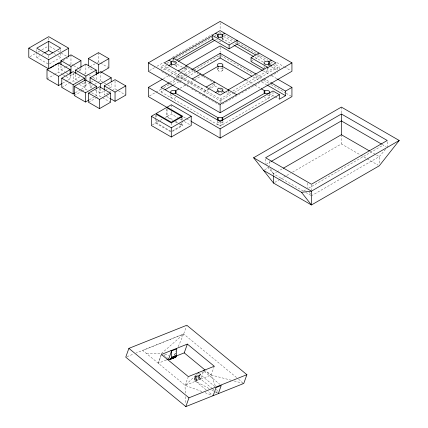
<?xml version="1.0" encoding="UTF-8"?>
<svg xmlns="http://www.w3.org/2000/svg" width="428" height="428" viewBox="0 0 428 428"><rect width="100%" height="100%" fill="white"/><g stroke="black" fill="none" stroke-linecap="round" stroke-linejoin="round"><path stroke-width="0.32" stroke-dasharray="2.14 1.6" d="M206.13 389.897L195.596 381.23C193.098 378.898 195.361 375.511 197.656 374.029M212.315 388.635L200.775 379.138C198.244 376.843 200.561 373.425 202.824 371.964M166.235 360.039L158.28 363.238L161.677 353.314L183.666 334.022L186.351 326.494M158.28 363.238L161.41 354.464M174.528 355.096L176.085 350.741M188.336 376.613L185.014 385.468L185.324 393.391M236.566 377.544L183.666 334.022L142.668 350.398L185.201 385.393L195.596 381.23L198.282 373.714M209.008 388.517L195.596 381.23L200.775 379.138L203.674 371.023M214.289 366.245L211.154 375.024L215.461 386.163M174.635 355.154L175.924 352.132M178.246 346.701L183.666 334.022L136.024 353.052M385.569 149.329L379.272 156.6L311.456 195.756M198.244 372.927L185.201 385.393L201.973 391.561M178.246 74.739L179.674 73.472M181.584 71.776L186.822 67.116L186.822 69.785L182.248 72.428M209.03 88.318L206.168 90.859L176.652 75.66L176.652 79.608M209.506 87.895L214.749 83.241L214.749 85.91L209.602 88.88M29.923 56.737L35.62 53.447M37.899 52.13L39.611 51.146M41.891 49.83L48.161 46.208M36.76 52.13L36.76 57.395L39.611 55.752M41.891 54.436L43.597 53.447M60.696 49.498L60.696 57.395L48.728 64.307L36.76 57.395M62.975 60.685L68.673 57.395M61.001 65.885L61.001 69.834L64.879 67.592M65.431 67.276L68.202 65.677M68.758 65.356L70.973 64.077L73.188 65.356M47 78.843L53.944 74.836M54.522 74.499L58.572 72.161L62.616 74.499M69.309 74.633L70.973 75.59L74.295 73.669M76.51 72.391L78.174 71.433M78.731 71.112L80.946 69.834L80.946 67.859M89.452 67.078L88.323 67.731L93.507 70.727M90.019 66.752L95.102 63.815M97.365 62.509L98.493 61.857L108.867 67.849M62.616 83.182L67.244 80.512M67.822 80.175L70.139 78.843L70.139 74.237M75.499 74.691L75.499 79.298L80.111 76.633M84.145 74.306L85.873 73.311L88.751 74.97M61.782 87.408L68.603 83.471M69.17 83.144L73.151 80.844L75.991 82.486M81.839 82.957L85.873 85.284L90.479 82.625M91.057 82.288L95.091 79.961M75.424 92.662L80.539 89.709M81.106 89.377L84.519 87.408L84.519 82.144M74.285 95.567L81.545 91.373M82.106 91.052L85.456 89.115L87.692 90.41M90.057 83.695L90.057 86.986L92.282 85.702M94.508 84.418L97.29 82.807M97.846 82.486L100.628 80.881L103.41 82.486M95.064 89.875L100.628 93.09L105.636 90.196M106.192 89.875L107.305 89.233M109.531 87.949L111.2 86.986L111.2 83.695M89.366 99.756L94.952 96.535M95.508 96.209L96.626 95.567L96.626 89.645M88.548 102.297L95.476 98.296M96.054 97.964L99.521 95.963L110.488 102.297M108.236 92.796L104.272 95.091L104.272 90.485M108.803 92.469L111.638 90.832M112.206 90.506L115.041 88.869L117.877 90.506M149.484 70.615L154.695 67.608M157.012 66.27L163.961 62.258M172.65 57.245L212.026 34.508M161.094 69.309L161.094 66.677L164.566 64.676M166.883 63.339L169.777 61.664M172.088 60.332L174.982 58.657M175.566 58.326L212.031 37.273M214.92 35.599L216.081 34.93M218.398 33.598L220.131 32.592L221.87 33.598M166.572 65.361L164.282 66.677L221.725 99.842L221.725 102.474M213.294 38.386L214.433 37.728M163.41 69.946L170.355 65.939M174.982 63.264L176.721 62.263M215.503 39.874L216.659 39.205M163.384 78.715L168.595 75.708M170.911 74.37L176.7 71.027M176.652 75.66L181.675 72.76M169.777 82.395L174.982 79.389M177.299 78.051L184.243 74.039M184.826 73.707L191.193 70.032M149.484 95.952L155.278 92.609M155.856 92.271L161.645 88.928M163.961 87.59L169.172 84.584M169.756 84.252L176.7 80.239L180.637 82.572M177.283 79.902L184.81 75.558M185.388 75.221L193.493 70.545M194.077 70.208L219.553 55.496M161.094 87.408L161.094 92.015L163.988 90.34M173.827 84.664L179.038 81.652M179.616 81.32L187.138 76.976M187.721 76.639L195.243 72.295M180.07 88.2L186.415 84.535M186.988 84.204L193.911 80.207M194.489 79.87L201.411 75.874M251.049 61.498L253.328 60.182M255.607 58.866L259.026 56.892L259.026 54.34M209.03 89.211L204.573 91.785L204.573 95.733M152.395 124.896L155.557 123.066L171.286 132.15M156.156 120.091L156.156 122.724L159.596 120.739M160.168 120.407L162.458 119.08M165.326 117.427L166.471 116.764L172.639 120.327M167.07 109.183L167.07 116.421L171.286 113.987L177.556 117.604M230.521 92.346L228.21 93.684L228.21 90.495M232.832 91.014L267.505 70.995L267.505 67.175M220.131 98.922L228.707 93.973L226.53 92.71M161.094 66.677L220.131 100.762L233.816 92.865M234.394 92.528L279.168 66.677L279.168 69.309M172.436 130.797L181.606 125.5L181.606 122.868M172.436 131.487L182.804 125.5L182.804 120.894M222.303 104.116L268.361 77.527M270.667 76.195L277.574 72.209M161.094 92.015L220.131 126.1L272.989 95.583L272.989 92.293M266.163 164.331L270.79 161.656M264.675 169.793L268.484 167.594M273.562 175.191L273.562 173.875L276.435 172.216M277.007 171.885L282.753 168.568M274.712 182.424L279.88 179.439M280.458 179.107L286.204 175.79M286.776 175.459L290.227 173.463M292.527 172.136L341.373 143.936L360.323 154.877M303.661 191.043L306.378 189.476M308.625 188.176L383.258 145.087M195.596 381.23L200.395 378.732L195.221 380.797M126.956 356.674L133.606 354.02M195.109 376.849L200.277 374.784M194.826 377.18L199.999 375.115M194.622 377.603L199.79 375.538M194.499 378.095L199.673 376.03M194.467 378.636L199.641 376.565M194.531 379.197L199.705 377.132M194.681 379.764L199.855 377.699M194.917 380.305L200.09 378.24M200.775 379.138L211.154 375.024L230.97 380.155M146.574 353.608L161.677 353.314M234.169 380.979L243.757 383.461M164.721 354.224L168.985 355.502M205.082 392.706L213.155 395.675L208.136 391.55M211.919 390.101L218.334 393.589M276.879 62.595L283.828 66.602M284.406 66.939L290.778 70.615M224.186 34.93L234.603 40.949M238.075 42.95L256.597 53.644M257.175 53.982L268.174 60.332M270.491 61.664L273.385 63.339M275.696 64.676L279.168 66.677M223.523 36.391L232.565 41.612M234.828 42.918L235.956 43.57M256.714 55.56L265.242 60.482M270.33 63.414L271.459 64.066M273.717 65.372L275.98 66.677L268.003 71.283L265.232 69.689M221.87 38.204L229.97 42.88M232.864 44.549L234.025 45.218M254.863 57.25L264.124 62.595M268.752 65.27L270.491 66.27M271.068 66.608L276.857 69.946M262.985 70.69L269.351 74.37M271.668 75.708L276.879 78.715M382.113 144.423L386.11 146.729M256.607 74.381L262.974 78.057M263.552 78.388L270.501 82.401M220.709 55.496L253.141 74.221M255.457 75.558L262.985 79.902M263.562 80.239L270.512 84.252M271.09 84.584L285.567 92.94M286.145 93.277L291.933 96.621M253.13 76.981L258.924 80.325M261.818 81.994L266.446 84.669M370.086 151.298L379.272 156.6L379.272 164.496M246.351 80.207L254.43 84.867M255.002 85.199L260.197 88.2M269.324 93.465L274.583 96.503M275.113 96.814L278.837 98.959M360.895 155.204L366.641 158.521M367.213 158.852L378.122 165.149M187.394 67.447L198.223 73.696M201.069 75.344L202.781 76.328M203.348 76.66L211.897 81.593M173.361 62.017L175.041 62.986M177.288 64.28L184.019 68.17M184.58 68.491L186.822 69.785M214.749 85.91L219.232 88.5M219.794 88.826L221.479 89.794M161.672 71.615L171.468 77.275M173.768 78.602L176.074 79.934M184.061 84.546L188.047 86.847M191.466 88.821L196.596 91.785M198.876 93.101L204.006 96.059M205.151 96.723L219.553 105.037M183.649 117.015L185.966 118.353M186.544 118.684L190.599 121.022M179.835 118.92L182.114 120.236M184.393 121.552L190.091 124.842M267.682 167.086L273.562 173.875L303.42 191.113M305.715 192.44L310.883 195.425M49.867 46.54L55.565 49.83M57.844 51.146L60.696 52.788M61.268 53.12L66.394 56.079M167.07 116.421L173.249 119.99M175.496 121.284L179.428 123.558M179.99 123.879L182.804 125.5M175.443 121.943L177.122 122.911M179.364 124.206L181.606 125.5M53.858 53.447L55.565 54.436M57.844 55.752L60.696 57.395M118.444 90.832L125.811 95.091M103.967 82.807L107.305 84.739M107.861 85.06L111.2 86.986M73.744 65.677L78.731 68.555M79.282 68.876L80.946 69.834M89.329 75.307L90.479 75.97M92.785 77.302L96.241 79.298L96.241 75.349M156.156 122.724L171.286 131.46M61.001 69.834L65.431 72.391M65.987 72.712L68.758 74.312M106.535 96.396L109.937 98.36M90.057 86.986L91.726 87.949M75.499 79.298L77.805 80.63M63.194 74.836L65.511 76.168M66.089 76.505L70.139 78.843M79.405 84.455L84.519 87.408M91.597 92.662L96.626 95.567M203.899 370.397L211.154 375.024L206.077 370.846M163.678 354.951L168.183 358.643M238.621 379.235L242.73 382.616M204.177 371.434L219.73 384.232M199.004 373.5L216.06 387.533M212.818 389.047L213.818 389.871M215.824 391.524L217.333 392.76M309.46 192.3L310.792 194.601M270.566 168.691L273.562 173.875M216.659 389.255L217.857 392.348M185.452 396.692L185.709 403.299M387.249 141.738L387.249 147.387M341.373 107.086L341.373 113.666M341.373 134.724L341.373 143.936M311.456 184.869L311.456 189.893M307.47 183.189L307.47 187.587M277.574 67.603L277.574 71.551M269.624 93.989L269.624 96.621M269.57 161.313L269.57 165.711M265.579 159.007L265.579 163.405M222.951 37.819L222.951 39.734M222.951 67.699L222.951 69.673M222.951 120.931L222.951 123.564M222.127 66.217L222.127 70.823M220.131 22.695L220.131 29.832M220.131 32.592L220.131 37.199M220.131 47.267L220.131 52.532M220.131 100.762L220.131 103.394M220.131 121.493L220.131 126.1M218.136 66.217L218.136 70.823A2.819 1.626 0 0 0 222.854 70.096A2.819 1.626 0 0 0 219.404 68.1A2.819 1.626 0 0 0 218.136 70.823M217.312 67.699L217.312 69.673M217.312 120.931L217.312 123.564M182.804 117.604L182.804 120.236M181.606 118.262L181.606 120.236M176.282 64.767L176.282 66.677M173.361 59.465L173.361 60.739M171.286 104.774L171.286 108.723M171.286 111.355L171.286 113.987M171.286 122.938L171.286 126.228M170.638 93.331L170.638 96.621M166.471 108.867L166.471 116.764M156.156 114.827L156.156 117.459M155.557 115.169L155.557 117.802M155.557 118.46L155.557 123.066M115.041 80.972L115.041 88.869M100.628 71.669L100.628 80.881M100.628 88.484L100.628 93.09M99.521 88.066L99.521 95.963M98.493 52.644L98.493 61.857M85.873 64.098L85.873 73.311M85.873 81.336L85.873 85.284M85.456 81.218L85.456 89.115M73.151 72.947L73.151 80.844M70.973 54.864L70.973 64.077M70.973 73.616L70.973 75.59M58.572 64.264L58.572 72.161M48.728 37.985L48.728 40.617M48.728 55.752L48.728 58.385M36.76 49.498L36.76 51.472M220.864 121.991A2.819 1.626 0 0 1 222.442 124.5A2.819 1.626 0 0 1 217.82 124.5A2.819 1.626 0 0 1 219.404 121.991M175.903 97.434A2.819 1.626 0 0 1 171.468 97.771A2.819 1.626 0 0 1 172.051 95.209M267.537 95.048A2.819 1.626 0 0 1 269.041 97.611A2.819 1.626 0 0 1 264.36 97.434M174.87 65.27A2.819 1.626 0 0 1 175.453 67.833M171.018 65.864A2.819 1.626 0 0 1 172.051 65.27M218.136 92.475A2.819 1.626 0 0 1 219.404 92.052M220.864 92.052A2.819 1.626 0 0 1 222.127 92.475M222.127 38.579A2.819 1.626 0 0 1 222.576 40.548M220.864 41.307A2.819 1.626 0 0 1 217.312 39.734M268.8 67.833A2.819 1.626 0 0 1 267.537 68.25M264.809 67.833A2.819 1.626 0 0 1 264.081 66.26M268.217 65.27A2.819 1.626 0 0 1 269.249 65.864"/><path stroke-width="0.64" d="M166.845 359.793L168.68 359.055L169.98 359.44L175.544 357.257L176.379 356.273L176.748 348.874L171.58 350.933L170.927 350.66M169.98 359.44C172.992 358.065 170.601 353.319 171.58 350.933L168.68 359.055M128.882 348.381L125.746 357.161L185.838 406.6L243.757 383.461L246.892 374.682L186.801 325.243L128.882 348.381L188.967 397.821L246.892 374.682M176.299 356L184.233 352.87L187.362 344.096L214.289 366.245L188.336 376.613L161.41 354.464L187.362 344.096M185.838 406.6L188.967 397.821M198.501 373.088L198.726 372.462M203.674 371.023L203.899 370.397M213.155 395.675L216.06 387.533L221.233 385.473L218.334 393.589M399.217 140.48L379.272 165.813L311.456 204.969L273.562 183.088L253.617 157.755L341.373 107.086L399.217 140.48L311.456 191.15L301.483 192.3L263.589 170.419M28.783 48.182L48.728 59.701L48.728 68.913L28.783 57.395L28.783 48.182L48.728 36.669L68.673 48.182L68.673 56.737M48.728 41.275L36.76 48.182L48.728 55.094L60.696 48.182L48.728 41.275L48.728 50.488L52.719 52.788M44.742 52.788L48.728 50.488M48.728 59.701L68.673 48.182M61.001 64.569L61.001 60.621L70.973 54.864L80.946 60.621L80.946 67.201M62.039 83.519L58.572 85.52L47 78.843L47 69.63L58.572 62.948L70.139 69.63L70.139 73.579M49.867 68.255L53.858 65.949M54.998 65.291L61.268 61.675M61.001 60.621L70.973 66.377L80.946 60.621M88.323 65.757L88.323 58.518L98.493 52.644L108.867 58.636L108.867 67.849L100.954 72.412M47 69.63L58.572 76.307L70.139 69.63M75.499 73.375L75.499 70.085L85.873 64.098L96.241 70.085L96.241 74.691M74.857 92.988L73.151 93.973L61.782 87.408L61.782 78.196L73.151 71.631L84.519 78.196L84.519 80.828M88.323 58.518L98.691 64.505L108.867 58.636M75.499 70.085L85.873 76.072L96.241 70.085M61.782 78.196L73.151 84.76L84.519 78.196M88.805 100.082L85.456 102.014L74.285 95.567L74.285 86.354L85.456 79.902L96.626 86.354L96.626 88.987M90.057 83.037L90.057 77.773L100.628 71.669L111.2 77.773L111.2 81.721M90.057 77.773L100.628 83.877L111.2 77.773M74.285 86.354L85.456 92.801L96.626 86.354M88.548 93.085L99.521 86.75L110.488 93.085L110.488 102.297L99.521 108.626L88.548 102.297L88.548 93.085L99.521 99.414L110.488 93.085M104.272 89.827L104.272 85.878L115.041 79.656L125.811 85.878L125.811 95.091L115.041 101.308L109.937 98.36M148.329 62.857L220.131 21.4L291.933 62.857L291.933 71.283L220.131 112.741L148.329 71.283L148.329 62.857L220.131 104.309L291.933 62.857M173.361 58.192L212.652 35.508L212.652 39.328L176.828 60.011M104.272 85.878L115.041 92.095L125.811 85.878M168.873 65.505L171.468 64.007A2.819 1.626 0 0 0 176.186 63.28A2.819 1.626 0 0 0 172.73 61.284A2.819 1.626 0 0 0 171.468 64.007M224.721 33.261L222.127 34.759L222.127 37.306M178.46 61.258L214.92 40.205M166.856 107.316L148.329 96.621L148.329 87.408L162.228 79.383M185.966 65.677L220.131 45.951L262.401 70.358M178.246 70.914L186.822 65.966M264.097 69.031L251.049 61.498L251.049 57.673L268.003 67.463L275.98 62.857L220.131 30.613L212.154 35.219L229.108 45.004L237.085 40.398L237.085 44.223L255.564 54.891M169.199 82.727L161.094 87.408L220.131 121.493L272.989 90.977L279.372 94.663L279.372 99.269L285.551 95.701L285.551 91.094L271.079 82.738M191.771 69.694L220.131 53.323L256.03 74.044M212.154 39.044L229.108 48.829L237.085 44.223M165.144 89.671L173.249 84.995M196.399 71.631L220.131 57.93L251.974 76.312M192.209 78.977L200.786 74.028M178.915 88.864L175.453 90.859L175.453 93.491M202.562 75.21L218.136 66.217M251.049 57.673L259.026 53.067M151.341 116.288L155.557 113.853L171.286 122.938L182.804 116.288L167.07 107.209L171.286 104.774L191.23 116.288L191.23 125.5L171.286 137.019L151.341 125.5L151.341 116.288L171.286 127.806L191.23 116.288M206.168 87.039L214.749 82.085M215.546 92.448L218.136 90.955M271.395 60.209L268.8 61.702L268.8 64.254M181.606 116.288L171.286 122.248L156.156 113.511L166.471 107.551L181.606 116.288L181.606 117.604M228.21 89.859L267.505 67.175M228.707 90.148L220.131 95.096L164.282 62.857L172.864 57.903L236.689 94.754M264.809 93.165A2.819 1.626 0 0 1 266.077 90.442A2.819 1.626 0 0 1 269.528 92.437A2.819 1.626 0 0 1 264.809 93.165L222.127 117.807L222.127 120.439M148.329 87.408L220.131 128.86L279.372 94.663M285.551 91.094L291.933 87.408L291.933 96.621L220.131 138.073L191.177 121.359M341.373 113.992L265.579 157.755L311.456 184.238L387.249 140.48L341.373 113.992L341.373 134.724L283.331 168.236M271.368 161.324L341.373 120.905L381.541 144.092M171.361 357.31L176.529 355.24M171.328 357.851L176.502 355.78M171.211 358.338L176.379 356.273M171.002 358.76L176.176 356.695M169.552 359.44L175.544 357.257M170.719 359.092L175.892 357.027M174.287 357.252L174.726 357.369M215.546 33.261L218.136 34.759L218.136 37.306M268.8 64.007L271.395 65.505M234.603 45.555L253.702 56.582M277.462 79.052L291.933 87.408M267.029 85.001L285.551 95.701M341.373 134.724L369.508 150.966M222.127 66.217L245.774 79.87M261.348 88.864L264.809 90.859L264.809 93.491M168.873 60.209L171.468 61.702L171.468 64.254M222.127 90.955L224.721 92.448M175.453 93.165L218.136 117.807L218.136 120.439M253.617 157.755L311.456 191.15L311.456 204.969L301.483 192.3M95.813 72.054L98.119 73.386M184.233 352.87L205.06 370.011M273.562 175.849L273.562 183.088M229.108 45.004L229.108 48.829M220.131 53.323L220.131 57.93M220.131 104.309L220.131 112.741M220.131 128.86L220.131 138.073M171.286 127.806L171.286 137.019M115.041 92.095L115.041 101.308M100.628 83.877L100.628 87.826M99.521 99.414L99.521 108.626M98.691 64.505L98.691 73.06M85.873 76.072L85.873 80.678M85.456 92.801L85.456 102.014M73.151 84.76L73.151 93.973M70.973 66.377L70.973 72.958M58.572 76.307L58.572 85.52M172.051 93.422A2.819 1.626 0 0 0 176.282 92.015A2.819 1.626 0 0 0 172.051 90.602A2.819 1.626 0 0 0 172.051 93.422M218.136 120.113A2.819 1.626 0 0 0 222.854 119.38A2.819 1.626 0 0 0 219.404 117.384A2.819 1.626 0 0 0 218.136 120.113M218.724 66.479A2.819 1.626 0 0 0 222.951 65.067A2.819 1.626 0 0 0 218.724 63.654A2.819 1.626 0 0 0 218.724 66.479M218.724 91.212A2.819 1.626 0 0 0 222.951 89.8A2.819 1.626 0 0 0 218.724 88.393A2.819 1.626 0 0 0 218.724 91.212M264.809 64.007A2.819 1.626 0 0 0 269.528 63.28A2.819 1.626 0 0 0 266.077 61.284A2.819 1.626 0 0 0 264.809 64.007M218.136 37.059A2.819 1.626 0 0 0 222.854 36.332A2.819 1.626 0 0 0 219.404 34.336A2.819 1.626 0 0 0 218.136 37.059"/></g></svg>
